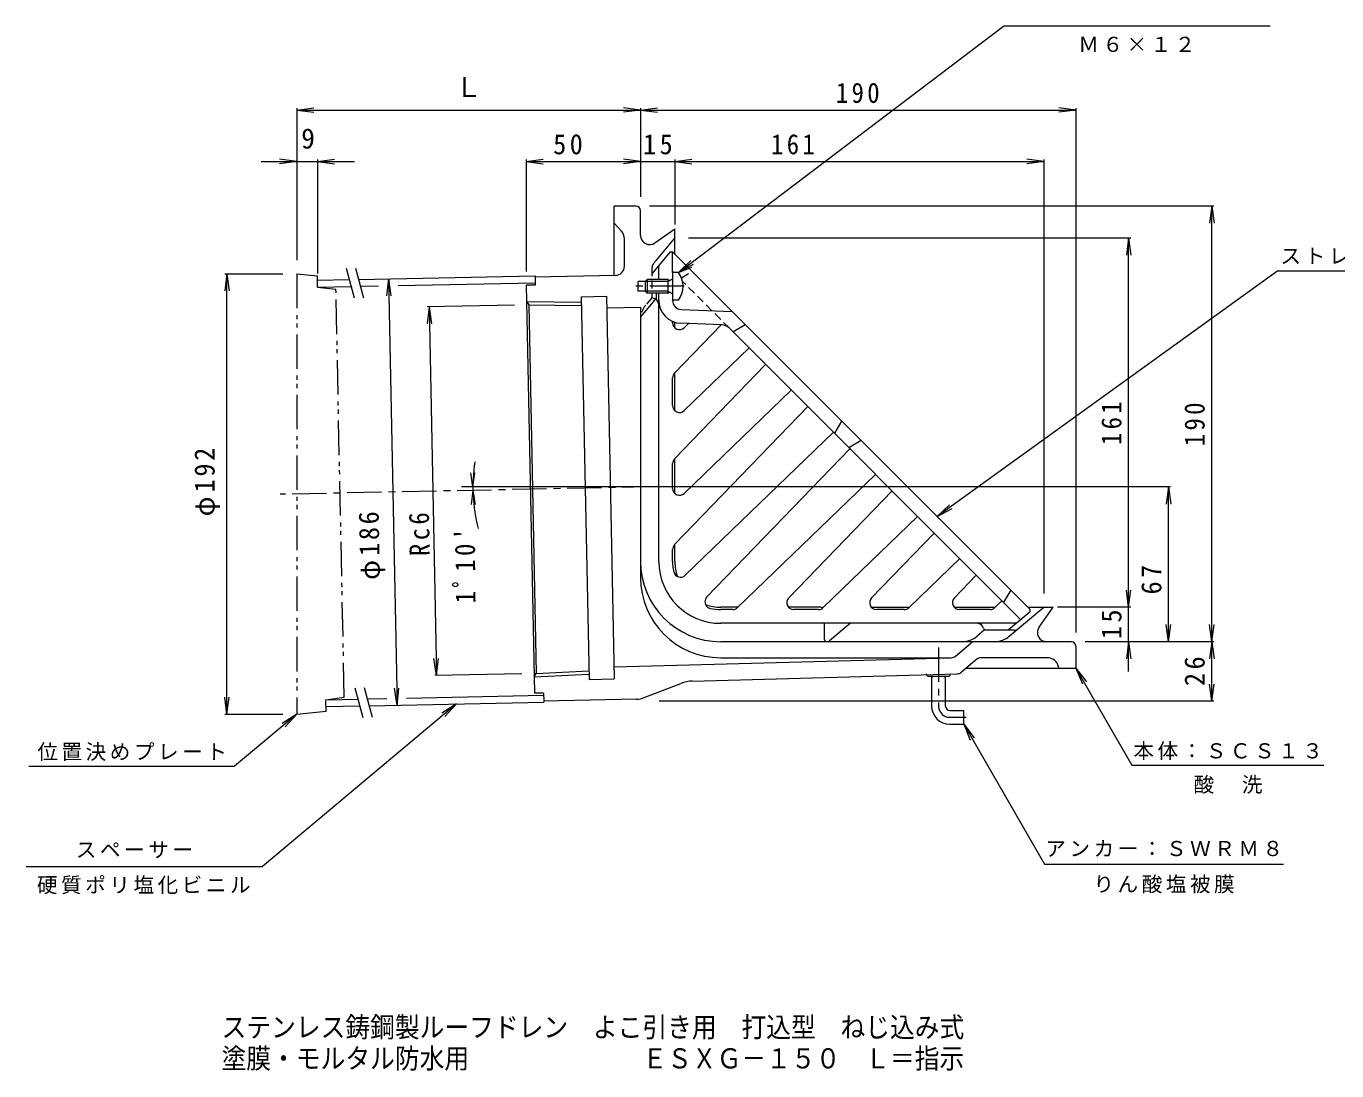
# Model space of a CAD drawing. Units: millimetres, scale not verified. Extents: x -329 to 537, y -411 to 367.
# Drawn here: x -329 to 243, y -411 to 45 of the extents above; entities that cross this region are included whole.
import ezdxf
from ezdxf.enums import TextEntityAlignment as Align

# ---------------------------------------------------------------- set-up
doc = ezdxf.new("R2010")
doc.units = ezdxf.units.MM
doc.header["$LTSCALE"] = 3
for name, pattern in [('CHAIN1', [8, 5, -1, 1, -1]), ('DASHED1', [1.8, 1.2, -0.6]), ('DOUBLE_CHAIN1', [8.8, 5, -1, 0.6, -0.6, 0.6, -1])]:
    doc.linetypes.add(name, pattern=pattern)
for name, color, linetype, lineweight in [('0-0_通り芯', 3, 'Continuous', 9), ('0-2_仕上', 6, 'Continuous', 9), ('0-3_建具', 4, 'Continuous', 9), ('0-4_その他', 7, 'Continuous', 9), ('0-5_寸法', 7, 'Continuous', 9)]:
    doc.layers.add(name, color=color, linetype=linetype, lineweight=lineweight)
doc.layers.add('F-5_F-5ﾚｲﾔ', color=2, linetype='Continuous')
doc.styles.add('ＭＳ ゴシック', font='')
doc.styles.get('ＭＳ ゴシック').set_extended_font_data('MS Gothic')

msp = doc.modelspace()

# ---------------------------------------------------------------- linework, layer by layer
at = {"layer": '0-0_通り芯'}
for p, q in [((-63.034, -33.395), (-72.534, -33.395)), ((-72.534, -63.651), (-72.534, -33.395)), ((-61.034, -46.214), (-61.034, -35.395)), ((-69.378, -44.28), (-72.534, -40.895)), ((-54.74, -49.49), (-46.034, -43.395)), ((-46.034, -54.395), (-46.034, -43.395)), ((-68.034, -59.64), (-68.034, -47.69)), ((-54.034, -56.929), (-46.034, -47.395)), ((-71.955, -63.639), (-107.035, -64.338)), ((-107.035, -64.338), (-106.964, -67.835)), ((-62.034, -70.525), (-62.034, -66.265)), ((-59.034, -66.265), (-62.034, -66.265)), ((-86.856, -72.926), (-75.858, -72.702)), ((-86.856, -72.926), (-83.456, -239.892)), ((-75.858, -72.702), (-72.458, -239.668)), ((-59.034, -70.525), (-62.034, -70.525)), ((-54.034, -73.395), (-61.034, -81.737)), ((-54.034, -73.395), (-54.034, -71.395)), ((-110.819, -75), (-109.788, -76.489)), ((-110.819, -75), (-86.808, -75.261)), ((-109.788, -76.489), (-106.514, -237.265)), ((-109.788, -76.489), (-86.778, -76.74)), ((-46.034, -86.52), (-46.034, -84.085)), ((-46.034, -122.659), (-46.034, -106.059)), ((-46.034, -158.798), (-46.034, -143.645)), ((-61.034, -155.918), (-139.093, -155.918)), ((-46.034, -188.395), (-46.034, -180.904)), ((-18.544, -208.395), (-26.034, -208.395)), ((17.589, -208.395), (3.562, -208.395)), ((39.701, -208.395), (56.302, -208.395)), ((75.84, -208.395), (93.725, -208.395)), ((99.878, -221.055), (114.966, -208.395)), ((107.966, -208.395), (118.966, -208.395)), ((112.87, -217.1), (118.966, -208.395)), ((19.089, -215.395), (19.089, -221.928)), ((30.623, -215.395), (21.498, -223.052)), ((88.966, -218.395), (85.795, -221.055)), ((101.956, -218.395), (88.966, -218.395)), ((126.966, -223.395), (-26.034, -223.395)), ((76.436, -229.713), (83.129, -224.097)), ((128.966, -225.395), (128.966, -234.895)), ((-72.565, -234.425), (74.532, -230.395)), ((-26.034, -230.395), (74.532, -230.395)), ((85.677, -231.096), (79.008, -236.693)), ((116.455, -230.395), (87.605, -230.395)), ((121.336, -234.31), (121.466, -234.895)), ((-107.483, -238.796), (-106.514, -237.265)), ((-107.483, -238.796), (-83.503, -237.557)), ((-106.514, -237.265), (-83.533, -236.079)), ((-83.456, -239.892), (-72.458, -239.668)), ((-38.424, -240.559), (77.079, -237.395)), ((63.871, -238.016), (63.721, -237.417)), ((64.356, -238.395), (73.575, -238.395)), ((66.666, -238.395), (65.966, -239.095)), ((65.966, -238.395), (65.966, -251.395)), ((71.266, -238.395), (71.966, -239.095)), ((71.966, -251.395), (71.966, -238.395)), ((74.06, -238.016), (74.21, -237.417)), ((81.151, -234.895), (128.966, -234.895)), ((-103.34, -245.798), (-107.339, -245.879)), ((-103.34, -245.798), (-103.268, -249.297)), ((-59.379, -247.791), (-43.467, -241.58)), ((-62.811, -248.473), (-103.268, -249.297)), ((73.965, -253.395), (79.966, -253.395))]:
    msp.add_line(p, q, dxfattribs=at)
at = {"layer": '0-0_通り芯', "linetype": 'DASHED1'}
for p, q in [((-55.332, -58.476), (-54.034, -56.929)), ((-56.034, -60.404), (-56.034, -73.395)), ((-56.034, -73.395), (-58.695, -76.565))]:
    msp.add_line(p, q, dxfattribs=at)
at = {"layer": '0-0_通り芯', "linetype": 'CHAIN1'}
for p, q in [((-53.998, -155.775), (-218.248, -159.119)), ((68.966, -225.895), (68.966, -251.395)), ((73.965, -256.395), (81.068, -256.395))]:
    msp.add_line(p, q, dxfattribs=at)
at = {"layer": '0-0_通り芯'}
for points in [[(-106.964, -67.835), (-110.963, -67.916), (-107.339, -245.879)], [(-75.756, -77.717), (-61.034, -77.424), (-61.034, -195.395)], [(73.965, -259.395), (79.966, -259.395), (79.966, -253.395)]]:
    msp.add_lwpolyline(points, dxfattribs=at)
for centre, radius, start, end in [((-63.034, -35.395), 2, 0, 90), ((-73.034, -47.69), 5, 0, 42.99997), ((-57.034, -46.214), 4, 180, 305.00014), ((-72.034, -59.64), 4, 271.14075, 0), ((-26.034, -188.395), 35, 180, 270), ((-26.034, -188.395), 20, 180, 199.25224), ((-26.034, -195.395), 35, 180, 270), ((-26.034, -188.395), 20, 250.74802, 270), ((17.589, -209.895), 1.5, 51.43167, 90), ((116.147, -219.395), 4, 144.99966, 270), ((20.556, -221.928), 1.466, 180, 309.99966), ((79.367, -213.395), 10, 270, 310.00006), ((93.45, -213.395), 10, 270, 309.99991), ((101.956, -215.395), 3, 270, 309.99988), ((85.058, -226.395), 3, 90, 130.00003), ((126.966, -225.395), 2, 0, 90), ((74.532, -227.395), 3, 270, 310.00003), ((87.605, -233.395), 3, 90, 130.00003), ((116.455, -235.395), 5, 12.5289, 90), ((64.356, -237.895), 0.5, 194.03624, 270), ((73.575, -237.895), 0.5, 270, 345.96376), ((77.079, -234.395), 3, 270, 310.00003), ((-38.013, -255.553), 15, 91.56931, 111.32224), ((-63.015, -238.475), 10, 271.16663, 291.32227), ((73.965, -251.395), 8, 180, 270), ((73.965, -251.395), 2, 180, 270)]:
    msp.add_arc(centre, radius, start, end, dxfattribs=at)
at = {"layer": '0-0_通り芯', "linetype": 'DASHED1'}
for centre, radius, start in [((-53.034, -60.404), 3, 139.99997), ((-51.034, -82.993), 10, 140.00005)]:
    msp.add_arc(centre, radius, start, 180, dxfattribs=at)
at = {"layer": '0-0_通り芯', "linetype": 'CHAIN1'}
msp.add_arc((73.965, -251.395), 5, 180, 270, dxfattribs=at)
at = {"layer": '0-2_仕上'}
for p, q in [((-48.034, -53.395), (-54.034, -60.545)), ((-48.034, -53.395), (-47.034, -53.395)), ((-47.034, -53.395), (108.966, -209.395)), ((-47.034, -62.395), (-47.034, -53.395)), ((-53.034, -65.395), (-53.034, -59.353)), ((-53.034, -188.395), (-53.034, -71.395)), ((-47.034, -74.546), (-47.034, -74.394)), ((-43.188, -78.543), (-21.034, -79.395)), ((-47.034, -84.284), (-47.034, -83.711)), ((-46.192, -106.222), (-25.903, -85.212)), ((-25.572, -85.224), (-43.419, -84.538)), ((-41.95, -86.443), (-40.11, -84.665)), ((-20.681, -88.233), (-15.378, -85.051)), ((-22.229, -86.685), (104.896, -213.81)), ((-41.95, -122.581), (-13.656, -95.258)), ((-46.192, -143.645), (-6.437, -102.477)), ((-47.034, -120.423), (-47.034, -108.306)), ((-41.95, -158.72), (4.729, -113.643)), ((-46.192, -181.068), (11.948, -120.862)), ((26.723, -127.152), (23.541, -132.455)), ((23.113, -132.028), (-41.524, -194.447)), ((35.208, -135.637), (29.905, -138.819)), ((30.333, -139.247), (-32.087, -203.884)), ((-47.034, -156.562), (-47.034, -145.729)), ((-18.707, -208.553), (41.498, -150.413)), ((3.64, -204.311), (48.718, -157.632)), ((18.715, -208.553), (59.883, -168.797)), ((39.779, -204.311), (67.102, -176.017)), ((-47.034, -188.395), (-47.034, -183.152)), ((56.138, -208.553), (78.268, -187.182)), ((75.918, -204.311), (85.487, -194.401)), ((93.561, -208.553), (96.653, -205.567)), ((100.48, -200.909), (97.298, -206.213)), ((-20.791, -209.395), (-26.034, -209.395)), ((16.631, -209.395), (5.798, -209.395)), ((54.054, -209.395), (41.937, -209.395)), ((91.477, -209.395), (78.076, -209.395)), ((108.966, -210.395), (99.432, -218.395)), ((108.966, -210.395), (108.966, -209.395)), ((103.007, -215.395), (-26.034, -215.395)), ((88.65, -217.446), (88.966, -218.395))]:
    msp.add_line(p, q, dxfattribs=at)
at = {"layer": '0-2_仕上', "linetype": 'DASHED1'}
for p, q in [((-54.034, -60.545), (-56.034, -62.929)), ((-46.52, -62.395), (-47.034, -61.88)), ((-43.163, -64.648), (-38.549, -61.88)), ((-22.229, -86.685), (-42.668, -66.247)), ((-55.086, -73.711), (-56.034, -73.395))]:
    msp.add_line(p, q, dxfattribs=at)
at = {"layer": '0-2_仕上', "color": 4}
for p, q in [((-44.434, -62.395), (-47.034, -62.395)), ((-47.034, -62.395), (-47.034, -74.394)), ((-59.034, -66.265), (-58.164, -65.395)), ((-59.034, -66.265), (-59.034, -70.525)), ((-49.034, -66.265), (-59.034, -66.265)), ((-58.164, -65.395), (-58.164, -71.395)), ((-49.034, -65.395), (-58.164, -65.395)), ((-49.034, -66.265), (-47.162, -65.213)), ((-49.034, -65.395), (-48.27, -65.836)), ((-49.034, -65.395), (-49.034, -71.395)), ((-59.034, -70.525), (-58.164, -71.395)), ((-49.034, -70.525), (-59.034, -70.525)), ((-49.034, -71.395), (-58.164, -71.395)), ((-49.034, -70.525), (-47.162, -71.577)), ((-49.034, -71.395), (-48.27, -70.954)), ((-44.434, -74.394), (-47.034, -74.394))]:
    msp.add_line(p, q, dxfattribs=at)
at = {"layer": '0-2_仕上', "color": 4, "linetype": 'CHAIN1'}
msp.add_line((-42.003, -68.395), (-64.312, -68.395), dxfattribs=at)
at = {"layer": '0-2_仕上', "color": 4}
for centre, radius, start, end in [((-52.434, -68.394), 10, 323.13022, 36.86987), ((-47.284, -64.995), 0.25, 299.32918, 0), ((-47.284, -71.795), 0.25, 0, 60.67082)]:
    msp.add_arc(centre, radius, start, end, dxfattribs=at)
at = {"layer": '0-2_仕上', "linetype": 'DASHED1'}
msp.add_arc((-56.034, -76.557), 3, 59.60564, 71.56497, dxfattribs=at)
at = {"layer": '0-2_仕上'}
for centre, radius, start, end in [((-56.034, -76.557), 3, 0, 59.60564), ((-43.034, -74.546), 10, 180, 267.79723), ((-43.034, -74.546), 4, 180, 267.79723), ((-44.034, -84.284), 3, 180.00017, 313.99998), ((-25.764, -90.221), 5, 44.9998, 87.79738), ((-44.034, -108.306), 3, 136.00002, 179.9995), ((-44.034, -120.423), 3, 180.00017, 313.99998), ((-44.034, -145.729), 3, 136.00002, 179.99966), ((-44.034, -156.562), 3, 179.99983, 313.99997), ((-44.034, -183.152), 3, 136.00002, 179.9995), ((-26.034, -188.395), 27, 180, 270), ((-26.034, -188.395), 21, 180, 192.49577), ((-43.608, -192.289), 3, 192.49617, 313.99998), ((-29.929, -205.968), 3, 136.00002, 227.37724), ((5.798, -206.395), 3, 136.00003, 270.00017), ((41.937, -206.395), 3, 136.00002, 269.99983), ((78.076, -206.395), 3, 136.00002, 269.99983), ((-29.929, -205.968), 3, 227.43398, 257.50409), ((-26.034, -188.395), 21, 257.50401, 270), ((-20.791, -206.395), 3, 270.0005, 313.99998), ((16.631, -206.395), 3, 270.00034, 313.99998), ((54.054, -206.395), 3, 270.0005, 313.99998), ((91.477, -206.395), 3, 270, 313.99974), ((85.803, -218.395), 3, 18.43503, 90)]:
    msp.add_arc(centre, radius, start, end, dxfattribs=at)
at = {"layer": '0-3_建具', "color": 7}
for p, q in [((-189.43, -60.512), (-185.965, -73.444)), ((-185.312, -60.428), (-181.846, -73.36)), ((-185.704, -243.474), (-182.239, -256.406)), ((-181.586, -243.39), (-178.12, -256.323))]:
    msp.add_line(p, q, dxfattribs=at)
at = {"layer": '0-3_建具', "color": 7, "linetype": 'DOUBLE_CHAIN1'}
for p, q in [((-211.034, -62.953), (-211.034, -254.992)), ((-211.034, -62.953), (-202.016, -63.769)), ((-201.914, -68.768), (-202.016, -63.769)), ((-201.914, -68.768), (-193.895, -69.605)), ((-211.034, -254.992), (-198.147, -253.73))]:
    msp.add_line(p, q, dxfattribs=at)
at = {"layer": '0-3_建具'}
for p, q in [((-201.975, -65.769), (-188.097, -65.486)), ((-201.914, -68.768), (-187.298, -68.47)), ((-183.179, -68.387), (-175.365, -68.227)), ((-166.733, -68.052), (-106.984, -66.835)), ((-198.249, -248.731), (-184.371, -248.448)), ((-198.188, -251.73), (-183.572, -251.433)), ((-180.253, -248.364), (-171.7, -248.19)), ((-179.453, -251.349), (-103.258, -249.797)), ((-163.071, -248.014), (-103.319, -246.798)), ((-103.268, -249.297), (-103.258, -249.797))]:
    msp.add_line(p, q, dxfattribs=at)
msp.add_lwpolyline([(-183.979, -65.402), (-107.045, -63.835), (-107.035, -64.338)], dxfattribs=at)
at = {"layer": '0-3_建具', "color": 7, "linetype": 'DOUBLE_CHAIN1'}
msp.add_lwpolyline([(-198.147, -253.73), (-198.249, -248.731), (-190.271, -247.568), (-193.895, -69.605)], dxfattribs=at)
at = {"layer": '0-4_その他'}
for p, q in [((-211.034, 8.475), (-203.598, 9.454)), ((-211.034, 9.375), (-211.034, -56.953)), ((-211.034, 8.475), (-61.034, 8.475)), ((-211.034, 8.475), (-203.598, 7.496)), ((-61.034, 8.475), (-68.47, 9.454)), ((-61.034, 8.475), (-68.47, 7.496)), ((-61.034, 8.475), (-53.598, 9.454)), ((-61.034, 9.375), (-61.034, -29.395)), ((-61.034, 8.475), (128.966, 8.475)), ((-61.034, 8.475), (-53.598, 7.496)), ((128.966, 8.475), (121.53, 9.454)), ((128.966, 8.475), (121.53, 7.496)), ((128.966, 9.375), (128.966, -219.395)), ((-226.532, -13.947), (-185.793, -13.947)), ((-211.034, -13.947), (-218.47, -12.968)), ((-211.034, -13.947), (-218.47, -14.926)), ((-201.914, -13.947), (-194.478, -12.968)), ((-201.914, -13.047), (-201.914, -62.768)), ((-201.914, -13.947), (-194.478, -14.926)), ((-110.963, -13.947), (-103.527, -12.968)), ((-110.963, -13.047), (-110.963, -61.916)), ((-110.963, -13.947), (-61.034, -13.947)), ((-110.963, -13.947), (-103.527, -14.926)), ((-61.034, -13.947), (-68.47, -12.968)), ((-61.034, -13.947), (-68.47, -14.926)), ((-61.034, -13.047), (-61.034, -29.395)), ((-61.034, -13.947), (-46.034, -13.947)), ((-46.034, -13.947), (-38.598, -12.968)), ((-46.034, -13.047), (-46.034, -41.395)), ((-46.034, -13.947), (114.966, -13.947)), ((-46.034, -13.947), (-38.598, -14.926)), ((114.966, -13.947), (107.53, -12.968)), ((114.966, -13.947), (107.53, -14.926)), ((114.966, -13.047), (114.966, -202.395)), ((189.124, -33.395), (-57.034, -33.395)), ((188.224, -33.395), (187.245, -40.83)), ((188.224, -223.395), (188.224, -33.395)), ((188.224, -33.395), (189.203, -40.83)), ((152.834, -47.395), (-40.034, -47.395)), ((151.934, -47.395), (150.955, -54.83)), ((151.934, -208.395), (151.934, -47.395)), ((151.934, -47.395), (152.913, -54.83)), ((-241.453, -62.953), (-242.432, -70.388)), ((-242.353, -62.953), (-217.034, -62.953)), ((-241.453, -254.992), (-241.453, -62.953)), ((-241.453, -62.953), (-240.474, -70.388)), ((-171.032, -65.139), (-171.859, -72.593)), ((-171.032, -65.139), (-167.245, -251.1)), ((-171.032, -65.139), (-169.902, -72.553)), ((-153.279, -77.375), (-154.107, -84.829)), ((-116.037, -76.617), (-154.029, -77.39)), ((-153.279, -77.375), (-150.005, -238.151)), ((-153.279, -77.375), (-152.149, -84.789)), ((-134.161, -155.918), (-134.977, -149.721)), ((-134.161, -155.918), (-133.345, -149.721)), ((-134.146, -157.407), (-134.835, -163.619)), ((-134.146, -157.407), (-133.204, -163.585)), ((170.253, -155.918), (-68.164, -155.918)), ((169.353, -155.918), (168.374, -163.354)), ((169.353, -223.395), (169.353, -155.918)), ((169.353, -155.918), (170.332, -163.354)), ((151.934, -208.395), (150.955, -200.959)), ((151.934, -208.395), (152.913, -200.959)), ((152.834, -208.395), (120.966, -208.395)), ((151.934, -236.352), (151.934, -208.395)), ((169.353, -223.395), (168.374, -215.959)), ((169.353, -223.395), (170.332, -215.959)), ((188.224, -223.395), (187.245, -215.959)), ((188.224, -223.395), (189.203, -215.959)), ((170.253, -223.395), (132.966, -223.395)), ((189.124, -223.395), (132.966, -223.395)), ((151.934, -223.395), (150.955, -230.83)), ((151.934, -223.395), (152.913, -230.83)), ((188.224, -223.395), (187.245, -230.83)), ((188.224, -249.297), (188.224, -223.395)), ((188.224, -223.395), (189.203, -230.83)), ((-150.005, -238.151), (-151.135, -230.737)), ((-150.005, -238.151), (-149.178, -230.697)), ((-112.763, -237.393), (-150.755, -238.166)), ((-167.245, -251.1), (-168.375, -243.686)), ((-167.245, -251.1), (-166.418, -243.646)), ((188.224, -249.297), (187.245, -241.861)), ((188.224, -249.297), (189.203, -241.861)), ((-241.453, -254.992), (-242.432, -247.557)), ((-241.453, -254.992), (-240.474, -247.557)), ((189.124, -249.297), (-52.898, -249.297)), ((-242.353, -254.992), (-217.034, -254.992))]:
    msp.add_line(p, q, dxfattribs=at)
msp.add_arc((-61.034, -155.918), 73.127, 171.38792, 194.34081, dxfattribs=at)
at = {"layer": '0-5_寸法'}
for p, q in [((-44.434, -62.395), (97.28, 45.048)), ((213.648, 45.048), (97.28, 45.048)), ((-44.434, -62.395), (-39.1, -57.122)), ((-44.434, -62.395), (-39.476, -58.59)), ((-44.434, -62.395), (-37.917, -58.682)), ((-44.434, -62.395), (-38.66, -60.003)), ((217.072, -61.582), (68.386, -168.815)), ((217.072, -61.582), (342.869, -61.582)), ((68.386, -168.815), (73.845, -163.672)), ((68.386, -168.815), (74.99, -165.26)), ((128.966, -234.895), (133.531, -240.845)), ((128.966, -234.895), (131.836, -241.824)), ((128.966, -234.895), (153.388, -277.196)), ((-141.356, -250.573), (-225.946, -321.434)), ((-141.356, -250.573), (-147.684, -254.597)), ((-141.356, -250.573), (-146.427, -256.098)), ((-211.034, -254.992), (-238.092, -277.659)), ((-211.034, -254.992), (-217.363, -259.017)), ((-211.034, -254.992), (-216.106, -260.518)), ((79.966, -259.395), (84.531, -265.345)), ((79.966, -259.395), (82.836, -266.324)), ((79.966, -259.395), (115.204, -320.429)), ((-327.884, -277.659), (-238.092, -277.659)), ((153.388, -277.196), (237.123, -277.196)), ((-329.029, -321.434), (-225.946, -321.434)), ((115.204, -320.429), (219.434, -320.429))]:
    msp.add_line(p, q, dxfattribs=at)

# ---------------------------------------------------------------- texts
at = {"layer": '0-4_その他', "color": 2, "style": 'ＭＳ ゴシック'}
for s, p in [('Ｌ', (-142.034, 11.475)), ('9', (-209.055, -10.947))]:
    msp.add_text(s, height=8.798, dxfattribs=at).set_placement(p, align=Align.BOTTOM_LEFT)
at = {"layer": '0-4_その他', "color": 2, "char_height": 8.798, "attachment_point": 7, "style": 'ＭＳ ゴシック'}
for s, insert in [('\\T1.27;\\W0.9;190', (24.216, 11.475)), ('\\T1.27;\\W0.95;50', (-99.124, -10.947)), ('\\T1.27;\\W0.95;15', (-59.909, -10.947)), ('\\T1.27;\\W0.9;161', (-4.065, -10.947))]:
    msp.add_mtext(s, dxfattribs=dict(at, insert=insert))
for s, insert, rotation in [('\\T1.27;\\W0.9;161', (148.934, -137.645), 90), ('\\T1.27;\\W0.9;190', (185.224, -138.145), 90), ('\\T1.21;\\W0.95;φ192', (-244.453, -168.723), 90), ('\\T1.21;\\W0.95;φ186', (-172.283, -196.311), 91.167), ('\\T1.27;\\W0.9;Rc6', (-152.819, -185.957), 91.167), ("\\T1.28;\\W0.9;1ﾟ10'", (-132.856, -206.663), 90.583), ('\\T1.27;\\W0.95;67', (166.353, -202.781), 90), ('\\T1.27;\\W0.95;15', (148.934, -222.27), 90), ('\\T1.27;\\W0.95;26', (185.224, -242.721), 90)]:
    msp.add_mtext(s, dxfattribs=dict(at, insert=insert, rotation=rotation))
at = {"layer": '0-5_寸法', "char_height": 6.598, "attachment_point": 7, "style": 'ＭＳ ゴシック'}
for s, insert in [('\\T1.17;Ｍ６×１２', (129.964, 33.733)), ('\\T1.17;ストレーナー：ＳＣＳ１３', (218.184, -58.809)), ('\\T1.17;位置決めプレート', (-324.18, -275.436)), ('\\T1.17;本体：ＳＣＳ１３', (154.006, -275.022)), ('\\T1.17;酸\u3000洗', (180.256, -289.744)), ('\\T1.17;スペーサー', (-307.399, -317.849)), ('\\T1.17;アンカー：ＳＷＲＭ８', (115.569, -317.251)), ('\\T1.17;硬質ポリ塩化ビニル', (-324.371, -333.559)), ('\\T1.17;りん酸塩被膜', (136.569, -333.2))]:
    msp.add_mtext(s, dxfattribs=dict(at, insert=insert))
at = {"layer": 'F-5_F-5ﾚｲﾔ', "style": 'ＭＳ ゴシック', "width": 0.9}
for s, p in [('ステンレス鋳鋼製ルーフドレン\u3000よこ引き用\u3000打込型\u3000ねじ込み式', (-243.794, -398.57)), ('塗膜・モルタル防水用\u3000\u3000\u3000\u3000\u3000\u3000\u3000ＥＳＸＧ－１５０\u3000Ｌ＝指示', (-243.794, -412.179))]:
    msp.add_text(s, height=8.798, dxfattribs=at).set_placement(p, align=Align.BOTTOM_LEFT)

doc.saveas('drawing.dxf')
